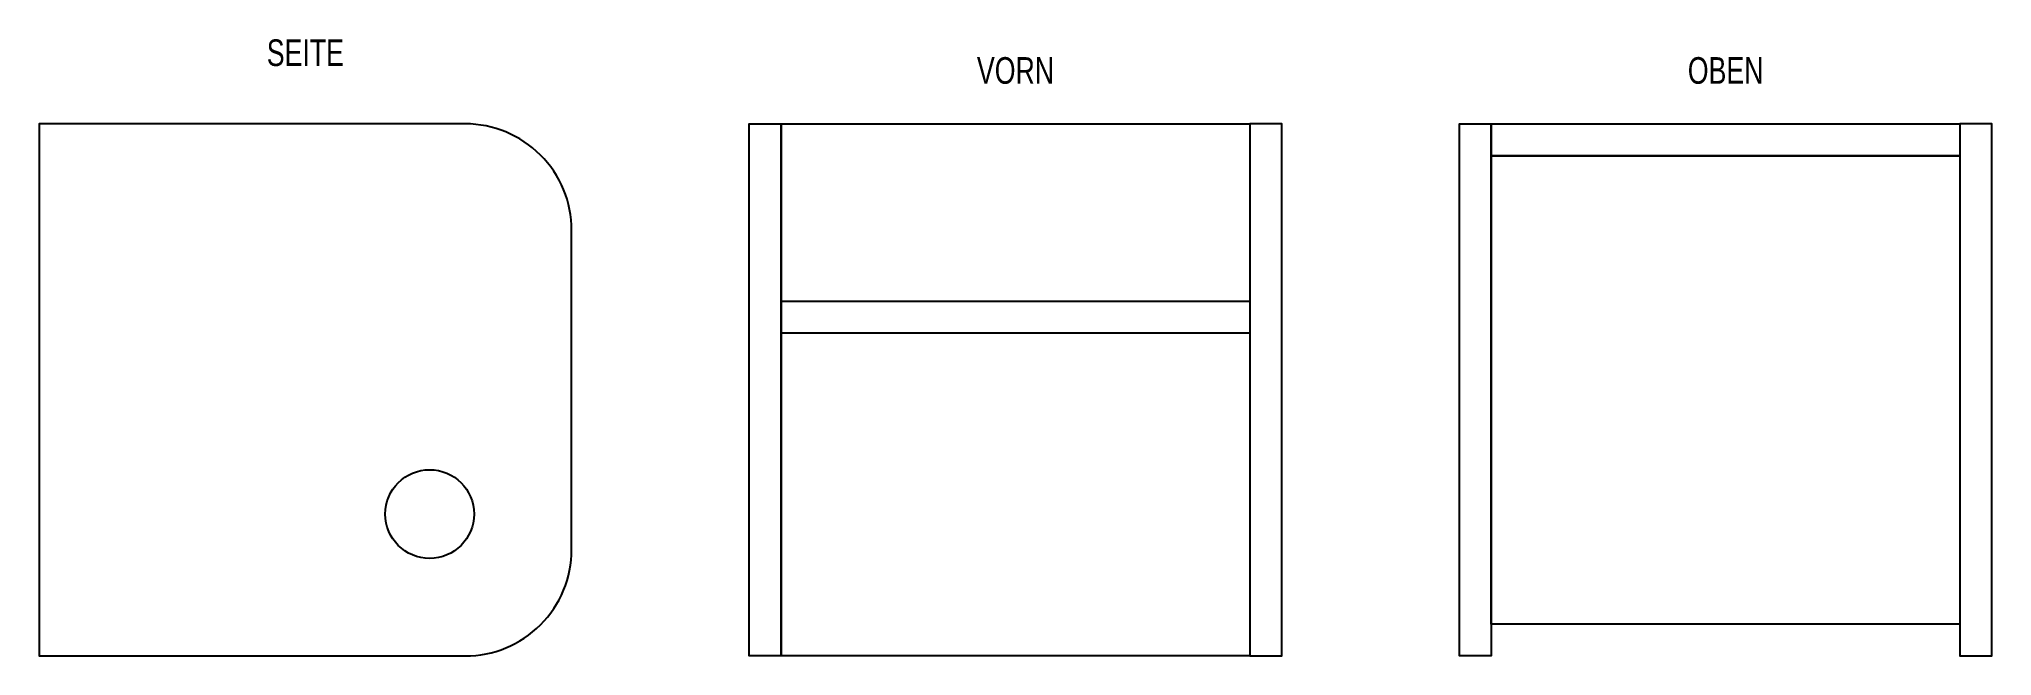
# Model space of a CAD drawing. Header units: millimetres. Extents: x 0 to 1100, y 0 to 348.
import ezdxf

# ---------------------------------------------------------------- set-up
doc = ezdxf.new("R2010")
doc.units = ezdxf.units.MM
doc.layers.get('0').update_dxf_attribs({"linetype": 'CONTINUOUS', "lineweight": 25, "true_color": 0x000000})
doc.styles.get("Standard").update_dxf_attribs({"font": 'txt', "width": 0.75})

msp = doc.modelspace()

# ---------------------------------------------------------------- linework, layer by layer
msp.add_lwpolyline([(240, 300), (0, 300), (0, 0), (240, 0, 0.414214), (300, 60), (300, 240, 0.414214), (240, 300)], format="xyb")
for points in [[(418, 300), (418, 0), (400, 0), (400, 300), (418, 300)], [(682, 0), (418, 0), (418, 300), (682, 300), (682, 0)], [(682, 300), (682, 0), (700, 0), (700, 300), (682, 300)], [(818, 300), (818, 0), (800, 0), (800, 300), (818, 300)], [(1082, 282), (818, 282), (818, 300), (1082, 300), (1082, 282)], [(1082, 300), (1082, 0), (1100, 0), (1100, 300), (1082, 300)], [(1082, 18), (818, 18), (818, 282), (1082, 282), (1082, 18)], [(418, 200), (682, 200), (682, 182), (418, 182), (418, 200)]]:
    msp.add_lwpolyline(points)
msp.add_circle((220, 80), 25)

# ---------------------------------------------------------------- texts
at = {"char_height": 15, "width": 100, "attachment_point": 5}
for s, insert in [('SEITE', (150, 340)), ('VORN', (550, 330)), ('OBEN', (950, 330))]:
    msp.add_mtext(s, dxfattribs=dict(at, insert=insert))

doc.saveas('drawing.dxf')
